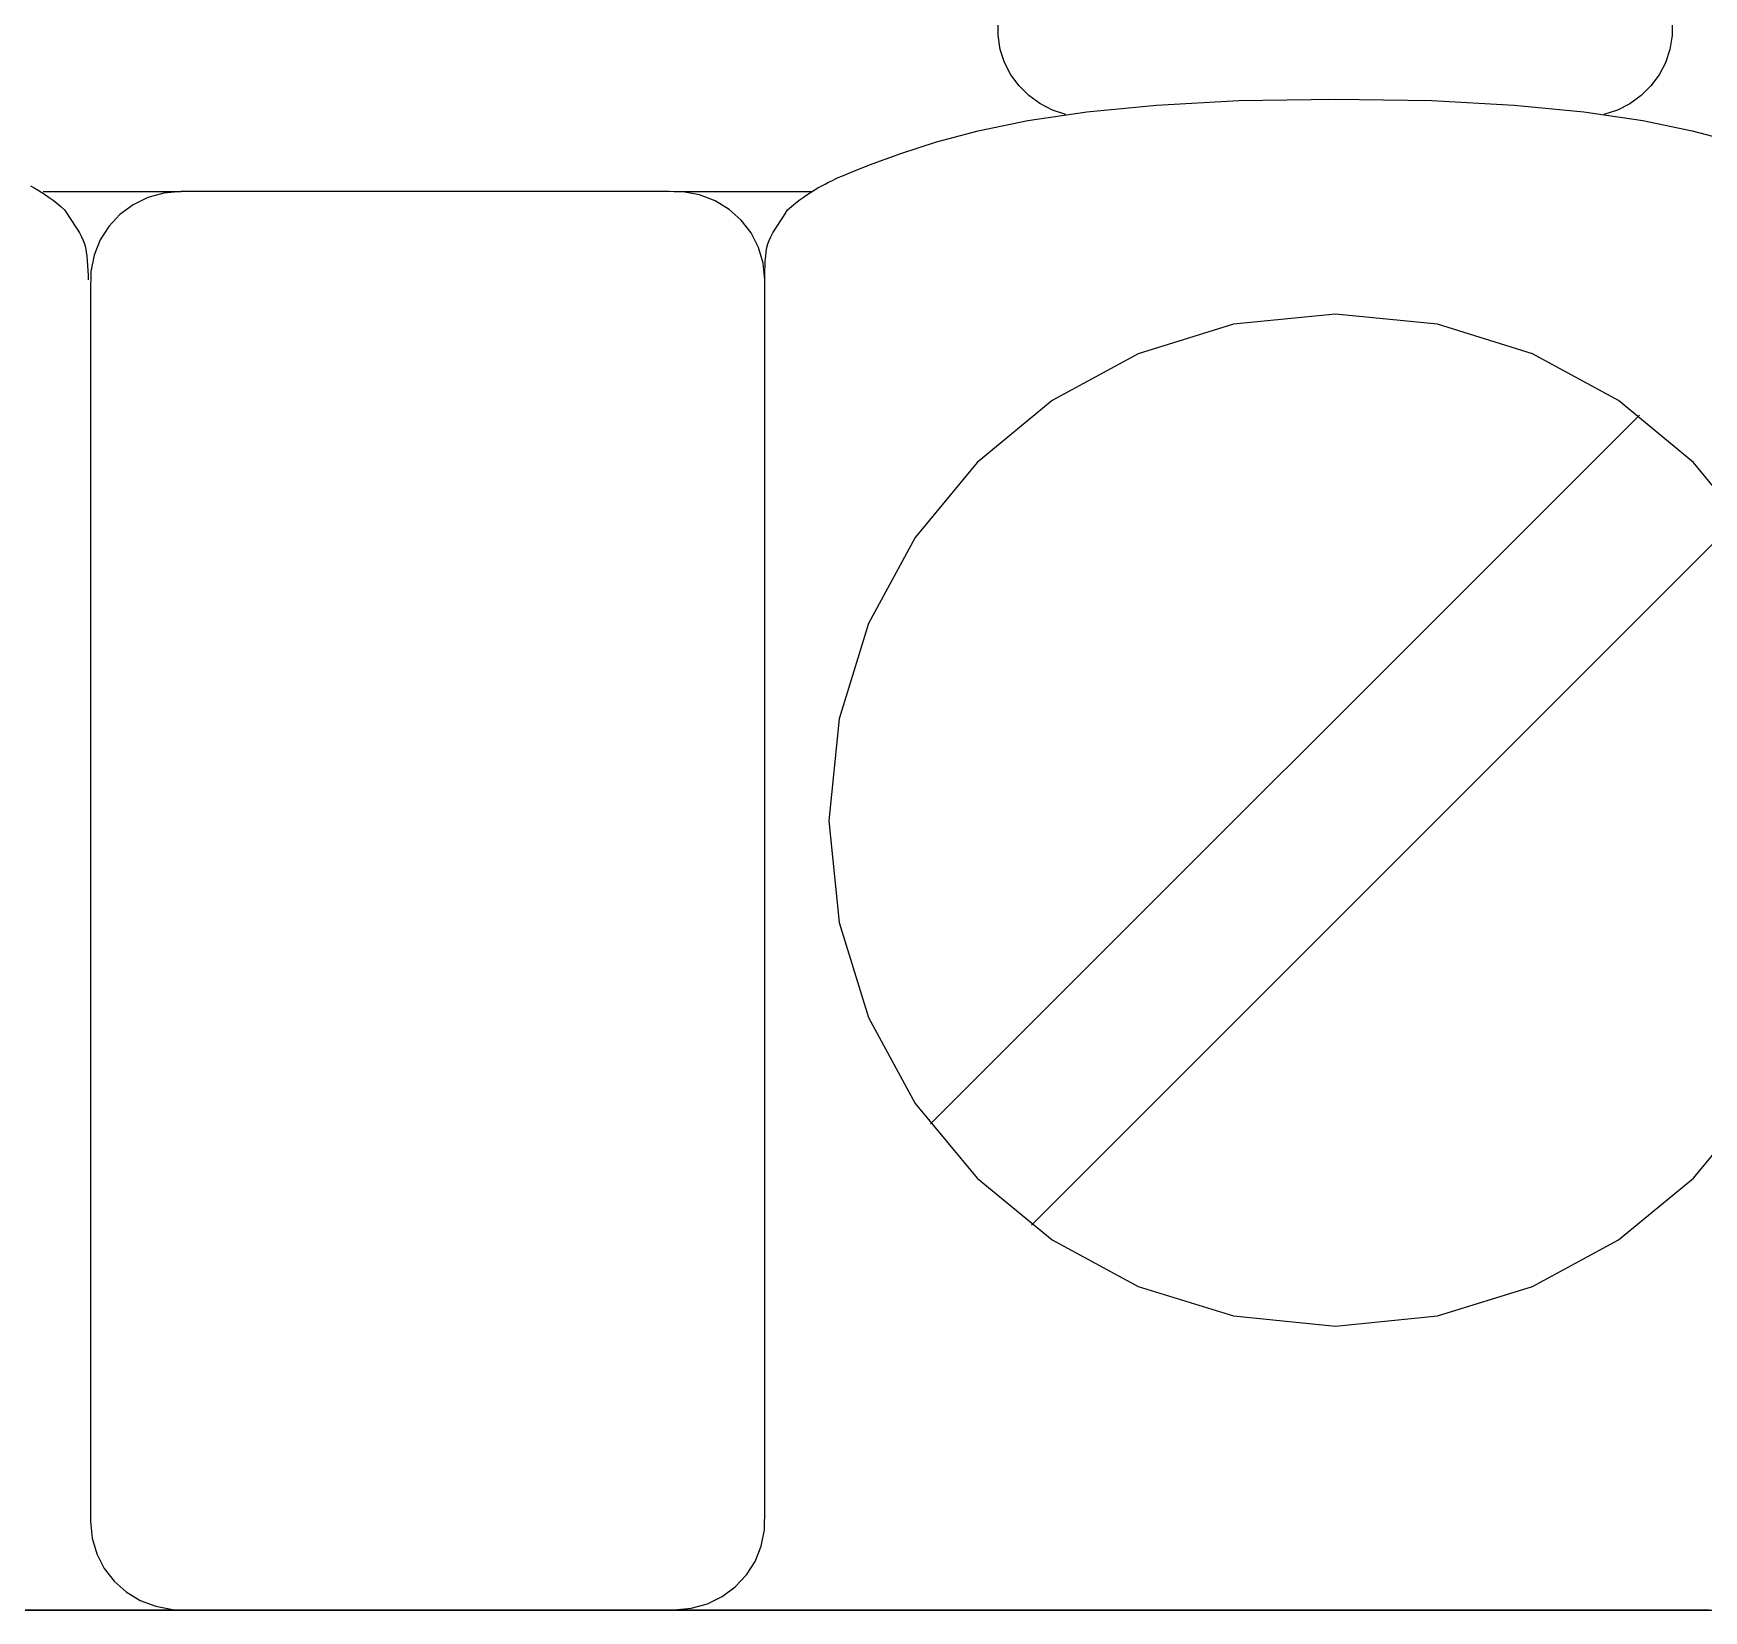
# Model space of a CAD drawing. Extents: x 1 to 47.7, y 0.2 to 35.
# Drawn here: x 32.841 to 33.393, y 10.971 to 11.492 of the extents above; entities that cross this region are included whole.
import ezdxf

# ---------------------------------------------------------------- set-up
doc = ezdxf.new("R2010")
doc.units = 0
doc.header["$MEASUREMENT"] = 0
for name, color, linetype in [('5_1___24__TARGET_LEDS___12', 7, 'CONTINUOUS'), ('6_1__EMPTY_IO_BOARD_POSITI', 7, 'CONTINUOUS'), ('6_2___8__INDEPENDENT_INPUT', 7, 'CONTINUOUS'), ('6_3___8__OPTOISO_INDEPENDE', 7, 'CONTINUOUS'), ('6_4___24__OPTOISO_INDEPEND', 7, 'CONTINUOUS'), ('6_5___8__INDEPENDENT_INPUT', 7, 'CONTINUOUS'), ('6_6___8__INDEPENDENT_INPUT', 7, 'CONTINUOUS'), ('6_7___8__OPTOISO_INDEPENDE', 7, 'CONTINUOUS'), ('6_8___8__OPTOISO_INDEPENDE', 7, 'CONTINUOUS')]:
    doc.layers.add(name, color=color, linetype=linetype)

msp = doc.modelspace()

# ---------------------------------------------------------------- linework, layer by layer
at = {"layer": '5_1___24__TARGET_LEDS___12'}
for points in [[(33.18192, 11.46528), (33.17749, 11.46677), (33.1734, 11.46889), (33.16971, 11.47158), (33.1665, 11.47477), (33.16382, 11.47841), (33.16173, 11.48245), (33.16029, 11.48681), (33.15958, 11.49145), (33.1595, 11.49894)], [(33.38235, 11.49894), (33.38228, 11.49144), (33.38155, 11.48678), (33.3801, 11.48239), (33.37799, 11.47835), (33.37528, 11.47471), (33.37203, 11.47152), (33.36831, 11.46885), (33.36418, 11.46675), (33.3597, 11.46528)], [(33.08251, 11.41061), (33.08251, 11.41211), (33.08253, 11.41368), (33.08258, 11.41528), (33.08266, 11.41688), (33.08278, 11.41844), (33.08295, 11.41992), (33.08318, 11.4213), (33.08348, 11.42252), (33.08389, 11.42366), (33.08449, 11.42491), (33.08518, 11.42616), (33.08594, 11.42743), (33.08674, 11.4287), (33.08758, 11.42997), (33.08842, 11.43124), (33.08925, 11.4325), (33.09004, 11.43374), (33.09127, 11.4349), (33.09258, 11.43596), (33.09386, 11.43696), (33.09512, 11.43789), (33.09636, 11.43875), (33.0976, 11.43956), (33.09882, 11.44032), (33.10006, 11.44103), (33.10129, 11.44169), (33.10246, 11.44231), (33.10355, 11.44287), (33.10461, 11.4434), (33.10567, 11.4439), (33.10678, 11.44441), (33.10798, 11.44494), (33.10931, 11.44551), (33.11081, 11.44612), (33.11713, 11.44861), (33.12741, 11.45242), (33.13919, 11.45623), (33.15301, 11.4599), (33.16939, 11.46325), (33.18885, 11.46614), (33.21192, 11.4684), (33.23912, 11.46987), (33.27098, 11.4704), (33.30284, 11.46987), (33.33004, 11.4684), (33.35311, 11.46614), (33.37257, 11.46325), (33.38894, 11.4599), (33.40276, 11.45623)], [(32.83989, 11.44169), (32.84113, 11.44103), (32.84236, 11.44032), (32.84359, 11.43956), (32.84483, 11.43875), (32.84607, 11.43789), (32.84733, 11.43696), (32.84861, 11.43596), (32.84992, 11.4349), (32.85115, 11.43374), (32.85194, 11.4325), (32.85277, 11.43124), (32.85361, 11.42997), (32.85444, 11.4287), (32.85525, 11.42743), (32.85601, 11.42616), (32.8567, 11.42491), (32.85729, 11.42366), (32.85772, 11.42252), (32.85803, 11.4213), (32.85828, 11.41992), (32.85849, 11.41844), (32.85865, 11.41688), (32.85876, 11.41528), (32.85884, 11.41368), (32.85889, 11.41211), (32.8589, 11.41061)], [(32.84411, 11.43985), (32.88966, 11.43985)], [(33.05252, 11.43985), (33.09806, 11.43985)], [(33.40974, 11.32546), (33.38931, 11.35025), (33.36455, 11.37072), (33.33614, 11.38617), (33.30475, 11.39594), (33.27105, 11.39935), (33.2373, 11.39594), (33.20587, 11.38617), (33.17743, 11.37072), (33.15265, 11.35025), (33.13221, 11.32546), (33.11678, 11.29702), (33.10702, 11.26561), (33.10362, 11.2319), (33.10702, 11.19822), (33.11678, 11.16685), (33.13221, 11.13847), (33.15265, 11.11375), (33.17743, 11.09335), (33.20587, 11.07795), (33.2373, 11.06822), (33.27105, 11.06483), (33.30475, 11.06822), (33.33614, 11.07795), (33.36455, 11.09335), (33.38931, 11.11375), (33.40974, 11.13847)], [(33.13721, 11.13167), (33.37147, 11.36593)], [(33.17063, 11.09825), (33.40489, 11.33251)], [(32.74865, 10.9711), (32.84107, 10.9711), (32.94018, 10.9711), (33.04553, 10.9711), (33.15666, 10.9711), (33.27314, 10.9711), (33.39452, 10.9711)]]:
    msp.add_lwpolyline(points, dxfattribs=at)
msp.add_lwpolyline([(33.08251, 11.41061), (33.08196, 11.41617), (33.08041, 11.42138), (33.07794, 11.42613), (33.07466, 11.43034), (33.07066, 11.4339), (33.06605, 11.43671), (33.06093, 11.43869), (33.0554, 11.43972), (33.05089, 11.43985), (33.03909, 11.43985), (33.01854, 11.43985), (32.99242, 11.43985), (32.96391, 11.43985), (32.9362, 11.43985), (32.91247, 11.43985), (32.89589, 11.43985), (32.88966, 11.43985), (32.88396, 11.43933), (32.87862, 11.43781), (32.87375, 11.43541), (32.86943, 11.43221), (32.86577, 11.42831), (32.86288, 11.42382), (32.86086, 11.41883), (32.8598, 11.41343), (32.85966, 11.40652), (32.85966, 11.37679), (32.85966, 11.32502), (32.85966, 11.25921), (32.85966, 11.1874), (32.85966, 11.11759), (32.85966, 11.0578), (32.85966, 11.01604), (32.85966, 11.00034), (32.8602, 10.99478), (32.86176, 10.98958), (32.86423, 10.98482), (32.86751, 10.98062), (32.87151, 10.97706), (32.87612, 10.97424), (32.88124, 10.97227), (32.88677, 10.97124), (32.89129, 10.9711), (32.90309, 10.9711), (32.92364, 10.9711), (32.94976, 10.9711), (32.97827, 10.9711), (33.00598, 10.9711), (33.02971, 10.9711), (33.04628, 10.9711), (33.05252, 10.9711), (33.05821, 10.97163), (33.06355, 10.97314), (33.06843, 10.97555), (33.07274, 10.97875), (33.07639, 10.98264), (33.07928, 10.98714), (33.08131, 10.99213), (33.08237, 10.99753), (33.08251, 11.00444), (33.08251, 11.03416), (33.08251, 11.08594), (33.08251, 11.15174), (33.08251, 11.22356), (33.08251, 11.29337), (33.08251, 11.35316), (33.08251, 11.39491)], close=True, dxfattribs=at)
at = {"layer": '6_1__EMPTY_IO_BOARD_POSITI'}
msp.add_lwpolyline([(33.45082, 10.97086), (33.36364, 10.97086), (33.2787, 10.97086), (33.19613, 10.97086), (33.1161, 10.97086), (33.03876, 10.97086), (32.96426, 10.97086), (32.89276, 10.97086), (32.8244, 10.97086)], dxfattribs=at)
at = {"layer": '6_2___8__INDEPENDENT_INPUT'}
for points in [[(33.18192, 11.46528), (33.17749, 11.46677), (33.1734, 11.46889), (33.16971, 11.47158), (33.1665, 11.47477), (33.16382, 11.47841), (33.16173, 11.48245), (33.16029, 11.48681), (33.15958, 11.49145), (33.1595, 11.49894)], [(33.38235, 11.49894), (33.38228, 11.49144), (33.38155, 11.48678), (33.3801, 11.48239), (33.37799, 11.47835), (33.37528, 11.47471), (33.37203, 11.47152), (33.36831, 11.46885), (33.36418, 11.46675), (33.3597, 11.46528)], [(33.08251, 11.41061), (33.08251, 11.41211), (33.08253, 11.41368), (33.08258, 11.41528), (33.08266, 11.41688), (33.08278, 11.41844), (33.08295, 11.41992), (33.08318, 11.4213), (33.08348, 11.42252), (33.08389, 11.42366), (33.08449, 11.42491), (33.08518, 11.42616), (33.08594, 11.42743), (33.08674, 11.4287), (33.08758, 11.42997), (33.08842, 11.43124), (33.08925, 11.4325), (33.09004, 11.43374), (33.09127, 11.4349), (33.09258, 11.43596), (33.09386, 11.43696), (33.09512, 11.43789), (33.09636, 11.43875), (33.0976, 11.43956), (33.09882, 11.44032), (33.10006, 11.44103), (33.10129, 11.44169), (33.10246, 11.44231), (33.10355, 11.44287), (33.10461, 11.4434), (33.10567, 11.4439), (33.10678, 11.44441), (33.10798, 11.44494), (33.10931, 11.44551), (33.11081, 11.44612), (33.11713, 11.44861), (33.12741, 11.45242), (33.13919, 11.45623), (33.15301, 11.4599), (33.16939, 11.46325), (33.18885, 11.46614), (33.21192, 11.4684), (33.23912, 11.46987), (33.27098, 11.4704), (33.30284, 11.46987), (33.33004, 11.4684), (33.35311, 11.46614), (33.37257, 11.46325), (33.38894, 11.4599), (33.40276, 11.45623)], [(32.83989, 11.44169), (32.84113, 11.44103), (32.84236, 11.44032), (32.84359, 11.43956), (32.84483, 11.43875), (32.84607, 11.43789), (32.84733, 11.43696), (32.84861, 11.43596), (32.84992, 11.4349), (32.85115, 11.43374), (32.85194, 11.4325), (32.85277, 11.43124), (32.85361, 11.42997), (32.85444, 11.4287), (32.85525, 11.42743), (32.85601, 11.42616), (32.8567, 11.42491), (32.85729, 11.42366), (32.85772, 11.42252), (32.85803, 11.4213), (32.85828, 11.41992), (32.85849, 11.41844), (32.85865, 11.41688), (32.85876, 11.41528), (32.85884, 11.41368), (32.85889, 11.41211), (32.8589, 11.41061)], [(32.84411, 11.43985), (32.88966, 11.43985)], [(33.05252, 11.43985), (33.09806, 11.43985)], [(33.40974, 11.32546), (33.38931, 11.35025), (33.36455, 11.37072), (33.33614, 11.38617), (33.30475, 11.39594), (33.27105, 11.39935), (33.2373, 11.39594), (33.20587, 11.38617), (33.17743, 11.37072), (33.15265, 11.35025), (33.13221, 11.32546), (33.11678, 11.29702), (33.10702, 11.26561), (33.10362, 11.2319), (33.10702, 11.19822), (33.11678, 11.16685), (33.13221, 11.13847), (33.15265, 11.11375), (33.17743, 11.09335), (33.20587, 11.07795), (33.2373, 11.06822), (33.27105, 11.06483), (33.30475, 11.06822), (33.33614, 11.07795), (33.36455, 11.09335), (33.38931, 11.11375), (33.40974, 11.13847)], [(33.13721, 11.13167), (33.37147, 11.36593)], [(33.17063, 11.09825), (33.40489, 11.33251)], [(32.74865, 10.9711), (32.84107, 10.9711), (32.94018, 10.9711), (33.04553, 10.9711), (33.15666, 10.9711), (33.27314, 10.9711), (33.39452, 10.9711)]]:
    msp.add_lwpolyline(points, dxfattribs=at)
msp.add_lwpolyline([(33.08251, 11.41061), (33.08196, 11.41617), (33.08041, 11.42138), (33.07794, 11.42613), (33.07466, 11.43034), (33.07066, 11.4339), (33.06605, 11.43671), (33.06093, 11.43869), (33.0554, 11.43972), (33.05089, 11.43985), (33.03909, 11.43985), (33.01854, 11.43985), (32.99242, 11.43985), (32.96391, 11.43985), (32.9362, 11.43985), (32.91247, 11.43985), (32.89589, 11.43985), (32.88966, 11.43985), (32.88396, 11.43933), (32.87862, 11.43781), (32.87375, 11.43541), (32.86943, 11.43221), (32.86577, 11.42831), (32.86288, 11.42382), (32.86086, 11.41883), (32.8598, 11.41343), (32.85966, 11.40652), (32.85966, 11.37679), (32.85966, 11.32502), (32.85966, 11.25921), (32.85966, 11.1874), (32.85966, 11.11759), (32.85966, 11.0578), (32.85966, 11.01604), (32.85966, 11.00034), (32.8602, 10.99478), (32.86176, 10.98958), (32.86423, 10.98482), (32.86751, 10.98062), (32.87151, 10.97706), (32.87612, 10.97424), (32.88124, 10.97227), (32.88677, 10.97124), (32.89129, 10.9711), (32.90309, 10.9711), (32.92364, 10.9711), (32.94976, 10.9711), (32.97827, 10.9711), (33.00598, 10.9711), (33.02971, 10.9711), (33.04628, 10.9711), (33.05252, 10.9711), (33.05821, 10.97163), (33.06355, 10.97314), (33.06843, 10.97555), (33.07274, 10.97875), (33.07639, 10.98264), (33.07928, 10.98714), (33.08131, 10.99213), (33.08237, 10.99753), (33.08251, 11.00444), (33.08251, 11.03416), (33.08251, 11.08594), (33.08251, 11.15174), (33.08251, 11.22356), (33.08251, 11.29337), (33.08251, 11.35316), (33.08251, 11.39491)], close=True, dxfattribs=at)
at = {"layer": '6_3___8__OPTOISO_INDEPENDE'}
for points in [[(33.18192, 11.46528), (33.17749, 11.46677), (33.1734, 11.46889), (33.16971, 11.47158), (33.1665, 11.47477), (33.16382, 11.47841), (33.16173, 11.48245), (33.16029, 11.48681), (33.15958, 11.49145), (33.1595, 11.49894)], [(33.38235, 11.49894), (33.38228, 11.49144), (33.38155, 11.48678), (33.3801, 11.48239), (33.37799, 11.47835), (33.37528, 11.47471), (33.37203, 11.47152), (33.36831, 11.46885), (33.36418, 11.46675), (33.3597, 11.46528)], [(33.08251, 11.41061), (33.08251, 11.41211), (33.08253, 11.41368), (33.08258, 11.41528), (33.08266, 11.41688), (33.08278, 11.41844), (33.08295, 11.41992), (33.08318, 11.4213), (33.08348, 11.42252), (33.08389, 11.42366), (33.08449, 11.42491), (33.08518, 11.42616), (33.08594, 11.42743), (33.08674, 11.4287), (33.08758, 11.42997), (33.08842, 11.43124), (33.08925, 11.4325), (33.09004, 11.43374), (33.09127, 11.4349), (33.09258, 11.43596), (33.09386, 11.43696), (33.09512, 11.43789), (33.09636, 11.43875), (33.0976, 11.43956), (33.09882, 11.44032), (33.10006, 11.44103), (33.10129, 11.44169), (33.10246, 11.44231), (33.10355, 11.44287), (33.10461, 11.4434), (33.10567, 11.4439), (33.10678, 11.44441), (33.10798, 11.44494), (33.10931, 11.44551), (33.11081, 11.44612), (33.11713, 11.44861), (33.12741, 11.45242), (33.13919, 11.45623), (33.15301, 11.4599), (33.16939, 11.46325), (33.18885, 11.46614), (33.21192, 11.4684), (33.23912, 11.46987), (33.27098, 11.4704), (33.30284, 11.46987), (33.33004, 11.4684), (33.35311, 11.46614), (33.37257, 11.46325), (33.38894, 11.4599), (33.40276, 11.45623)], [(32.83989, 11.44169), (32.84113, 11.44103), (32.84236, 11.44032), (32.84359, 11.43956), (32.84483, 11.43875), (32.84607, 11.43789), (32.84733, 11.43696), (32.84861, 11.43596), (32.84992, 11.4349), (32.85115, 11.43374), (32.85194, 11.4325), (32.85277, 11.43124), (32.85361, 11.42997), (32.85444, 11.4287), (32.85525, 11.42743), (32.85601, 11.42616), (32.8567, 11.42491), (32.85729, 11.42366), (32.85772, 11.42252), (32.85803, 11.4213), (32.85828, 11.41992), (32.85849, 11.41844), (32.85865, 11.41688), (32.85876, 11.41528), (32.85884, 11.41368), (32.85889, 11.41211), (32.8589, 11.41061)], [(32.84411, 11.43985), (32.88966, 11.43985)], [(33.05252, 11.43985), (33.09806, 11.43985)], [(33.40974, 11.32546), (33.38931, 11.35025), (33.36455, 11.37072), (33.33614, 11.38617), (33.30475, 11.39594), (33.27105, 11.39935), (33.2373, 11.39594), (33.20587, 11.38617), (33.17743, 11.37072), (33.15265, 11.35025), (33.13221, 11.32546), (33.11678, 11.29702), (33.10702, 11.26561), (33.10362, 11.2319), (33.10702, 11.19822), (33.11678, 11.16685), (33.13221, 11.13847), (33.15265, 11.11375), (33.17743, 11.09335), (33.20587, 11.07795), (33.2373, 11.06822), (33.27105, 11.06483), (33.30475, 11.06822), (33.33614, 11.07795), (33.36455, 11.09335), (33.38931, 11.11375), (33.40974, 11.13847)], [(33.13721, 11.13167), (33.37147, 11.36593)], [(33.17063, 11.09825), (33.40489, 11.33251)], [(32.74865, 10.9711), (32.84107, 10.9711), (32.94018, 10.9711), (33.04553, 10.9711), (33.15666, 10.9711), (33.27314, 10.9711), (33.39452, 10.9711)]]:
    msp.add_lwpolyline(points, dxfattribs=at)
msp.add_lwpolyline([(33.08251, 11.41061), (33.08196, 11.41617), (33.08041, 11.42138), (33.07794, 11.42613), (33.07466, 11.43034), (33.07066, 11.4339), (33.06605, 11.43671), (33.06093, 11.43869), (33.0554, 11.43972), (33.05089, 11.43985), (33.03909, 11.43985), (33.01854, 11.43985), (32.99242, 11.43985), (32.96391, 11.43985), (32.9362, 11.43985), (32.91247, 11.43985), (32.89589, 11.43985), (32.88966, 11.43985), (32.88396, 11.43933), (32.87862, 11.43781), (32.87375, 11.43541), (32.86943, 11.43221), (32.86577, 11.42831), (32.86288, 11.42382), (32.86086, 11.41883), (32.8598, 11.41343), (32.85966, 11.40652), (32.85966, 11.37679), (32.85966, 11.32502), (32.85966, 11.25921), (32.85966, 11.1874), (32.85966, 11.11759), (32.85966, 11.0578), (32.85966, 11.01604), (32.85966, 11.00034), (32.8602, 10.99478), (32.86176, 10.98958), (32.86423, 10.98482), (32.86751, 10.98062), (32.87151, 10.97706), (32.87612, 10.97424), (32.88124, 10.97227), (32.88677, 10.97124), (32.89129, 10.9711), (32.90309, 10.9711), (32.92364, 10.9711), (32.94976, 10.9711), (32.97827, 10.9711), (33.00598, 10.9711), (33.02971, 10.9711), (33.04628, 10.9711), (33.05252, 10.9711), (33.05821, 10.97163), (33.06355, 10.97314), (33.06843, 10.97555), (33.07274, 10.97875), (33.07639, 10.98264), (33.07928, 10.98714), (33.08131, 10.99213), (33.08237, 10.99753), (33.08251, 11.00444), (33.08251, 11.03416), (33.08251, 11.08594), (33.08251, 11.15174), (33.08251, 11.22356), (33.08251, 11.29337), (33.08251, 11.35316), (33.08251, 11.39491)], close=True, dxfattribs=at)
at = {"layer": '6_4___24__OPTOISO_INDEPEND'}
for points in [[(33.18192, 11.46528), (33.17749, 11.46677), (33.1734, 11.46889), (33.16971, 11.47158), (33.1665, 11.47477), (33.16382, 11.47841), (33.16173, 11.48245), (33.16029, 11.48681), (33.15958, 11.49145), (33.1595, 11.49894)], [(33.38235, 11.49894), (33.38228, 11.49144), (33.38155, 11.48678), (33.3801, 11.48239), (33.37799, 11.47835), (33.37528, 11.47471), (33.37203, 11.47152), (33.36831, 11.46885), (33.36418, 11.46675), (33.3597, 11.46528)], [(33.08251, 11.41061), (33.08251, 11.41211), (33.08253, 11.41368), (33.08258, 11.41528), (33.08266, 11.41688), (33.08278, 11.41844), (33.08295, 11.41992), (33.08318, 11.4213), (33.08348, 11.42252), (33.08389, 11.42366), (33.08449, 11.42491), (33.08518, 11.42616), (33.08594, 11.42743), (33.08674, 11.4287), (33.08758, 11.42997), (33.08842, 11.43124), (33.08925, 11.4325), (33.09004, 11.43374), (33.09127, 11.4349), (33.09258, 11.43596), (33.09386, 11.43696), (33.09512, 11.43789), (33.09636, 11.43875), (33.0976, 11.43956), (33.09882, 11.44032), (33.10006, 11.44103), (33.10129, 11.44169), (33.10246, 11.44231), (33.10355, 11.44287), (33.10461, 11.4434), (33.10567, 11.4439), (33.10678, 11.44441), (33.10798, 11.44494), (33.10931, 11.44551), (33.11081, 11.44612), (33.11713, 11.44861), (33.12741, 11.45242), (33.13919, 11.45623), (33.15301, 11.4599), (33.16939, 11.46325), (33.18885, 11.46614), (33.21192, 11.4684), (33.23912, 11.46987), (33.27098, 11.4704), (33.30284, 11.46987), (33.33004, 11.4684), (33.35311, 11.46614), (33.37257, 11.46325), (33.38894, 11.4599), (33.40276, 11.45623)], [(32.83989, 11.44169), (32.84113, 11.44103), (32.84236, 11.44032), (32.84359, 11.43956), (32.84483, 11.43875), (32.84607, 11.43789), (32.84733, 11.43696), (32.84861, 11.43596), (32.84992, 11.4349), (32.85115, 11.43374), (32.85194, 11.4325), (32.85277, 11.43124), (32.85361, 11.42997), (32.85444, 11.4287), (32.85525, 11.42743), (32.85601, 11.42616), (32.8567, 11.42491), (32.85729, 11.42366), (32.85772, 11.42252), (32.85803, 11.4213), (32.85828, 11.41992), (32.85849, 11.41844), (32.85865, 11.41688), (32.85876, 11.41528), (32.85884, 11.41368), (32.85889, 11.41211), (32.8589, 11.41061)], [(32.84411, 11.43985), (32.88966, 11.43985)], [(33.05252, 11.43985), (33.09806, 11.43985)], [(33.40974, 11.32546), (33.38931, 11.35025), (33.36455, 11.37072), (33.33614, 11.38617), (33.30475, 11.39594), (33.27105, 11.39935), (33.2373, 11.39594), (33.20587, 11.38617), (33.17743, 11.37072), (33.15265, 11.35025), (33.13221, 11.32546), (33.11678, 11.29702), (33.10702, 11.26561), (33.10362, 11.2319), (33.10702, 11.19822), (33.11678, 11.16685), (33.13221, 11.13847), (33.15265, 11.11375), (33.17743, 11.09335), (33.20587, 11.07795), (33.2373, 11.06822), (33.27105, 11.06483), (33.30475, 11.06822), (33.33614, 11.07795), (33.36455, 11.09335), (33.38931, 11.11375), (33.40974, 11.13847)], [(33.13721, 11.13167), (33.37147, 11.36593)], [(33.17063, 11.09825), (33.40489, 11.33251)], [(32.74865, 10.9711), (32.84107, 10.9711), (32.94018, 10.9711), (33.04553, 10.9711), (33.15666, 10.9711), (33.27314, 10.9711), (33.39452, 10.9711)]]:
    msp.add_lwpolyline(points, dxfattribs=at)
msp.add_lwpolyline([(33.08251, 11.41061), (33.08196, 11.41617), (33.08041, 11.42138), (33.07794, 11.42613), (33.07466, 11.43034), (33.07066, 11.4339), (33.06605, 11.43671), (33.06093, 11.43869), (33.0554, 11.43972), (33.05089, 11.43985), (33.03909, 11.43985), (33.01854, 11.43985), (32.99242, 11.43985), (32.96391, 11.43985), (32.9362, 11.43985), (32.91247, 11.43985), (32.89589, 11.43985), (32.88966, 11.43985), (32.88396, 11.43933), (32.87862, 11.43781), (32.87375, 11.43541), (32.86943, 11.43221), (32.86577, 11.42831), (32.86288, 11.42382), (32.86086, 11.41883), (32.8598, 11.41343), (32.85966, 11.40652), (32.85966, 11.37679), (32.85966, 11.32502), (32.85966, 11.25921), (32.85966, 11.1874), (32.85966, 11.11759), (32.85966, 11.0578), (32.85966, 11.01604), (32.85966, 11.00034), (32.8602, 10.99478), (32.86176, 10.98958), (32.86423, 10.98482), (32.86751, 10.98062), (32.87151, 10.97706), (32.87612, 10.97424), (32.88124, 10.97227), (32.88677, 10.97124), (32.89129, 10.9711), (32.90309, 10.9711), (32.92364, 10.9711), (32.94976, 10.9711), (32.97827, 10.9711), (33.00598, 10.9711), (33.02971, 10.9711), (33.04628, 10.9711), (33.05252, 10.9711), (33.05821, 10.97163), (33.06355, 10.97314), (33.06843, 10.97555), (33.07274, 10.97875), (33.07639, 10.98264), (33.07928, 10.98714), (33.08131, 10.99213), (33.08237, 10.99753), (33.08251, 11.00444), (33.08251, 11.03416), (33.08251, 11.08594), (33.08251, 11.15174), (33.08251, 11.22356), (33.08251, 11.29337), (33.08251, 11.35316), (33.08251, 11.39491)], close=True, dxfattribs=at)
at = {"layer": '6_5___8__INDEPENDENT_INPUT'}
for points in [[(33.18192, 11.46528), (33.17749, 11.46677), (33.1734, 11.46889), (33.16971, 11.47158), (33.1665, 11.47477), (33.16382, 11.47841), (33.16173, 11.48245), (33.16029, 11.48681), (33.15958, 11.49145), (33.1595, 11.49894)], [(33.38235, 11.49894), (33.38228, 11.49144), (33.38155, 11.48678), (33.3801, 11.48239), (33.37799, 11.47835), (33.37528, 11.47471), (33.37203, 11.47152), (33.36831, 11.46885), (33.36418, 11.46675), (33.3597, 11.46528)], [(33.08251, 11.41061), (33.08251, 11.41211), (33.08253, 11.41368), (33.08258, 11.41528), (33.08266, 11.41688), (33.08278, 11.41844), (33.08295, 11.41992), (33.08318, 11.4213), (33.08348, 11.42252), (33.08389, 11.42366), (33.08449, 11.42491), (33.08518, 11.42616), (33.08594, 11.42743), (33.08674, 11.4287), (33.08758, 11.42997), (33.08842, 11.43124), (33.08925, 11.4325), (33.09004, 11.43374), (33.09127, 11.4349), (33.09258, 11.43596), (33.09386, 11.43696), (33.09512, 11.43789), (33.09636, 11.43875), (33.0976, 11.43956), (33.09882, 11.44032), (33.10006, 11.44103), (33.10129, 11.44169), (33.10246, 11.44231), (33.10355, 11.44287), (33.10461, 11.4434), (33.10567, 11.4439), (33.10678, 11.44441), (33.10798, 11.44494), (33.10931, 11.44551), (33.11081, 11.44612), (33.11713, 11.44861), (33.12741, 11.45242), (33.13919, 11.45623), (33.15301, 11.4599), (33.16939, 11.46325), (33.18885, 11.46614), (33.21192, 11.4684), (33.23912, 11.46987), (33.27098, 11.4704), (33.30284, 11.46987), (33.33004, 11.4684), (33.35311, 11.46614), (33.37257, 11.46325), (33.38894, 11.4599), (33.40276, 11.45623)], [(32.83989, 11.44169), (32.84113, 11.44103), (32.84236, 11.44032), (32.84359, 11.43956), (32.84483, 11.43875), (32.84607, 11.43789), (32.84733, 11.43696), (32.84861, 11.43596), (32.84992, 11.4349), (32.85115, 11.43374), (32.85194, 11.4325), (32.85277, 11.43124), (32.85361, 11.42997), (32.85444, 11.4287), (32.85525, 11.42743), (32.85601, 11.42616), (32.8567, 11.42491), (32.85729, 11.42366), (32.85772, 11.42252), (32.85803, 11.4213), (32.85828, 11.41992), (32.85849, 11.41844), (32.85865, 11.41688), (32.85876, 11.41528), (32.85884, 11.41368), (32.85889, 11.41211), (32.8589, 11.41061)], [(32.84411, 11.43985), (32.88966, 11.43985)], [(33.05252, 11.43985), (33.09806, 11.43985)], [(33.40974, 11.32546), (33.38931, 11.35025), (33.36455, 11.37072), (33.33614, 11.38617), (33.30475, 11.39594), (33.27105, 11.39935), (33.2373, 11.39594), (33.20587, 11.38617), (33.17743, 11.37072), (33.15265, 11.35025), (33.13221, 11.32546), (33.11678, 11.29702), (33.10702, 11.26561), (33.10362, 11.2319), (33.10702, 11.19822), (33.11678, 11.16685), (33.13221, 11.13847), (33.15265, 11.11375), (33.17743, 11.09335), (33.20587, 11.07795), (33.2373, 11.06822), (33.27105, 11.06483), (33.30475, 11.06822), (33.33614, 11.07795), (33.36455, 11.09335), (33.38931, 11.11375), (33.40974, 11.13847)], [(33.13721, 11.13167), (33.37147, 11.36593)], [(33.17063, 11.09825), (33.40489, 11.33251)], [(32.74865, 10.9711), (32.84107, 10.9711), (32.94018, 10.9711), (33.04553, 10.9711), (33.15666, 10.9711), (33.27314, 10.9711), (33.39452, 10.9711)]]:
    msp.add_lwpolyline(points, dxfattribs=at)
msp.add_lwpolyline([(33.08251, 11.41061), (33.08196, 11.41617), (33.08041, 11.42138), (33.07794, 11.42613), (33.07466, 11.43034), (33.07066, 11.4339), (33.06605, 11.43671), (33.06093, 11.43869), (33.0554, 11.43972), (33.05089, 11.43985), (33.03909, 11.43985), (33.01854, 11.43985), (32.99242, 11.43985), (32.96391, 11.43985), (32.9362, 11.43985), (32.91247, 11.43985), (32.89589, 11.43985), (32.88966, 11.43985), (32.88396, 11.43933), (32.87862, 11.43781), (32.87375, 11.43541), (32.86943, 11.43221), (32.86577, 11.42831), (32.86288, 11.42382), (32.86086, 11.41883), (32.8598, 11.41343), (32.85966, 11.40652), (32.85966, 11.37679), (32.85966, 11.32502), (32.85966, 11.25921), (32.85966, 11.1874), (32.85966, 11.11759), (32.85966, 11.0578), (32.85966, 11.01604), (32.85966, 11.00034), (32.8602, 10.99478), (32.86176, 10.98958), (32.86423, 10.98482), (32.86751, 10.98062), (32.87151, 10.97706), (32.87612, 10.97424), (32.88124, 10.97227), (32.88677, 10.97124), (32.89129, 10.9711), (32.90309, 10.9711), (32.92364, 10.9711), (32.94976, 10.9711), (32.97827, 10.9711), (33.00598, 10.9711), (33.02971, 10.9711), (33.04628, 10.9711), (33.05252, 10.9711), (33.05821, 10.97163), (33.06355, 10.97314), (33.06843, 10.97555), (33.07274, 10.97875), (33.07639, 10.98264), (33.07928, 10.98714), (33.08131, 10.99213), (33.08237, 10.99753), (33.08251, 11.00444), (33.08251, 11.03416), (33.08251, 11.08594), (33.08251, 11.15174), (33.08251, 11.22356), (33.08251, 11.29337), (33.08251, 11.35316), (33.08251, 11.39491)], close=True, dxfattribs=at)
at = {"layer": '6_6___8__INDEPENDENT_INPUT'}
for points in [[(33.18192, 11.46528), (33.17749, 11.46677), (33.1734, 11.46889), (33.16971, 11.47158), (33.1665, 11.47477), (33.16382, 11.47841), (33.16173, 11.48245), (33.16029, 11.48681), (33.15958, 11.49145), (33.1595, 11.49894)], [(33.38235, 11.49894), (33.38228, 11.49144), (33.38155, 11.48678), (33.3801, 11.48239), (33.37799, 11.47835), (33.37528, 11.47471), (33.37203, 11.47152), (33.36831, 11.46885), (33.36418, 11.46675), (33.3597, 11.46528)], [(33.08251, 11.41061), (33.08251, 11.41211), (33.08253, 11.41368), (33.08258, 11.41528), (33.08266, 11.41688), (33.08278, 11.41844), (33.08295, 11.41992), (33.08318, 11.4213), (33.08348, 11.42252), (33.08389, 11.42366), (33.08449, 11.42491), (33.08518, 11.42616), (33.08594, 11.42743), (33.08674, 11.4287), (33.08758, 11.42997), (33.08842, 11.43124), (33.08925, 11.4325), (33.09004, 11.43374), (33.09127, 11.4349), (33.09258, 11.43596), (33.09386, 11.43696), (33.09512, 11.43789), (33.09636, 11.43875), (33.0976, 11.43956), (33.09882, 11.44032), (33.10006, 11.44103), (33.10129, 11.44169), (33.10246, 11.44231), (33.10355, 11.44287), (33.10461, 11.4434), (33.10567, 11.4439), (33.10678, 11.44441), (33.10798, 11.44494), (33.10931, 11.44551), (33.11081, 11.44612), (33.11713, 11.44861), (33.12741, 11.45242), (33.13919, 11.45623), (33.15301, 11.4599), (33.16939, 11.46325), (33.18885, 11.46614), (33.21192, 11.4684), (33.23912, 11.46987), (33.27098, 11.4704), (33.30284, 11.46987), (33.33004, 11.4684), (33.35311, 11.46614), (33.37257, 11.46325), (33.38894, 11.4599), (33.40276, 11.45623)], [(32.83989, 11.44169), (32.84113, 11.44103), (32.84236, 11.44032), (32.84359, 11.43956), (32.84483, 11.43875), (32.84607, 11.43789), (32.84733, 11.43696), (32.84861, 11.43596), (32.84992, 11.4349), (32.85115, 11.43374), (32.85194, 11.4325), (32.85277, 11.43124), (32.85361, 11.42997), (32.85444, 11.4287), (32.85525, 11.42743), (32.85601, 11.42616), (32.8567, 11.42491), (32.85729, 11.42366), (32.85772, 11.42252), (32.85803, 11.4213), (32.85828, 11.41992), (32.85849, 11.41844), (32.85865, 11.41688), (32.85876, 11.41528), (32.85884, 11.41368), (32.85889, 11.41211), (32.8589, 11.41061)], [(32.84411, 11.43985), (32.88966, 11.43985)], [(33.05252, 11.43985), (33.09806, 11.43985)], [(33.40974, 11.32546), (33.38931, 11.35025), (33.36455, 11.37072), (33.33614, 11.38617), (33.30475, 11.39594), (33.27105, 11.39935), (33.2373, 11.39594), (33.20587, 11.38617), (33.17743, 11.37072), (33.15265, 11.35025), (33.13221, 11.32546), (33.11678, 11.29702), (33.10702, 11.26561), (33.10362, 11.2319), (33.10702, 11.19822), (33.11678, 11.16685), (33.13221, 11.13847), (33.15265, 11.11375), (33.17743, 11.09335), (33.20587, 11.07795), (33.2373, 11.06822), (33.27105, 11.06483), (33.30475, 11.06822), (33.33614, 11.07795), (33.36455, 11.09335), (33.38931, 11.11375), (33.40974, 11.13847)], [(33.13721, 11.13167), (33.37147, 11.36593)], [(33.17063, 11.09825), (33.40489, 11.33251)], [(32.74865, 10.9711), (32.84107, 10.9711), (32.94018, 10.9711), (33.04553, 10.9711), (33.15666, 10.9711), (33.27314, 10.9711), (33.39452, 10.9711)]]:
    msp.add_lwpolyline(points, dxfattribs=at)
msp.add_lwpolyline([(33.08251, 11.41061), (33.08196, 11.41617), (33.08041, 11.42138), (33.07794, 11.42613), (33.07466, 11.43034), (33.07066, 11.4339), (33.06605, 11.43671), (33.06093, 11.43869), (33.0554, 11.43972), (33.05089, 11.43985), (33.03909, 11.43985), (33.01854, 11.43985), (32.99242, 11.43985), (32.96391, 11.43985), (32.9362, 11.43985), (32.91247, 11.43985), (32.89589, 11.43985), (32.88966, 11.43985), (32.88396, 11.43933), (32.87862, 11.43781), (32.87375, 11.43541), (32.86943, 11.43221), (32.86577, 11.42831), (32.86288, 11.42382), (32.86086, 11.41883), (32.8598, 11.41343), (32.85966, 11.40652), (32.85966, 11.37679), (32.85966, 11.32502), (32.85966, 11.25921), (32.85966, 11.1874), (32.85966, 11.11759), (32.85966, 11.0578), (32.85966, 11.01604), (32.85966, 11.00034), (32.8602, 10.99478), (32.86176, 10.98958), (32.86423, 10.98482), (32.86751, 10.98062), (32.87151, 10.97706), (32.87612, 10.97424), (32.88124, 10.97227), (32.88677, 10.97124), (32.89129, 10.9711), (32.90309, 10.9711), (32.92364, 10.9711), (32.94976, 10.9711), (32.97827, 10.9711), (33.00598, 10.9711), (33.02971, 10.9711), (33.04628, 10.9711), (33.05252, 10.9711), (33.05821, 10.97163), (33.06355, 10.97314), (33.06843, 10.97555), (33.07274, 10.97875), (33.07639, 10.98264), (33.07928, 10.98714), (33.08131, 10.99213), (33.08237, 10.99753), (33.08251, 11.00444), (33.08251, 11.03416), (33.08251, 11.08594), (33.08251, 11.15174), (33.08251, 11.22356), (33.08251, 11.29337), (33.08251, 11.35316), (33.08251, 11.39491)], close=True, dxfattribs=at)
at = {"layer": '6_7___8__OPTOISO_INDEPENDE'}
for points in [[(33.18192, 11.46528), (33.17749, 11.46677), (33.1734, 11.46889), (33.16971, 11.47158), (33.1665, 11.47477), (33.16382, 11.47841), (33.16173, 11.48245), (33.16029, 11.48681), (33.15958, 11.49145), (33.1595, 11.49894)], [(33.38235, 11.49894), (33.38228, 11.49144), (33.38155, 11.48678), (33.3801, 11.48239), (33.37799, 11.47835), (33.37528, 11.47471), (33.37203, 11.47152), (33.36831, 11.46885), (33.36418, 11.46675), (33.3597, 11.46528)], [(33.08251, 11.41061), (33.08251, 11.41211), (33.08253, 11.41368), (33.08258, 11.41528), (33.08266, 11.41688), (33.08278, 11.41844), (33.08295, 11.41992), (33.08318, 11.4213), (33.08348, 11.42252), (33.08389, 11.42366), (33.08449, 11.42491), (33.08518, 11.42616), (33.08594, 11.42743), (33.08674, 11.4287), (33.08758, 11.42997), (33.08842, 11.43124), (33.08925, 11.4325), (33.09004, 11.43374), (33.09127, 11.4349), (33.09258, 11.43596), (33.09386, 11.43696), (33.09512, 11.43789), (33.09636, 11.43875), (33.0976, 11.43956), (33.09882, 11.44032), (33.10006, 11.44103), (33.10129, 11.44169), (33.10246, 11.44231), (33.10355, 11.44287), (33.10461, 11.4434), (33.10567, 11.4439), (33.10678, 11.44441), (33.10798, 11.44494), (33.10931, 11.44551), (33.11081, 11.44612), (33.11713, 11.44861), (33.12741, 11.45242), (33.13919, 11.45623), (33.15301, 11.4599), (33.16939, 11.46325), (33.18885, 11.46614), (33.21192, 11.4684), (33.23912, 11.46987), (33.27098, 11.4704), (33.30284, 11.46987), (33.33004, 11.4684), (33.35311, 11.46614), (33.37257, 11.46325), (33.38894, 11.4599), (33.40276, 11.45623)], [(32.83989, 11.44169), (32.84113, 11.44103), (32.84236, 11.44032), (32.84359, 11.43956), (32.84483, 11.43875), (32.84607, 11.43789), (32.84733, 11.43696), (32.84861, 11.43596), (32.84992, 11.4349), (32.85115, 11.43374), (32.85194, 11.4325), (32.85277, 11.43124), (32.85361, 11.42997), (32.85444, 11.4287), (32.85525, 11.42743), (32.85601, 11.42616), (32.8567, 11.42491), (32.85729, 11.42366), (32.85772, 11.42252), (32.85803, 11.4213), (32.85828, 11.41992), (32.85849, 11.41844), (32.85865, 11.41688), (32.85876, 11.41528), (32.85884, 11.41368), (32.85889, 11.41211), (32.8589, 11.41061)], [(32.84411, 11.43985), (32.88966, 11.43985)], [(33.05252, 11.43985), (33.09806, 11.43985)], [(33.40974, 11.32546), (33.38931, 11.35025), (33.36455, 11.37072), (33.33614, 11.38617), (33.30475, 11.39594), (33.27105, 11.39935), (33.2373, 11.39594), (33.20587, 11.38617), (33.17743, 11.37072), (33.15265, 11.35025), (33.13221, 11.32546), (33.11678, 11.29702), (33.10702, 11.26561), (33.10362, 11.2319), (33.10702, 11.19822), (33.11678, 11.16685), (33.13221, 11.13847), (33.15265, 11.11375), (33.17743, 11.09335), (33.20587, 11.07795), (33.2373, 11.06822), (33.27105, 11.06483), (33.30475, 11.06822), (33.33614, 11.07795), (33.36455, 11.09335), (33.38931, 11.11375), (33.40974, 11.13847)], [(33.13721, 11.13167), (33.37147, 11.36593)], [(33.17063, 11.09825), (33.40489, 11.33251)], [(32.74865, 10.9711), (32.84107, 10.9711), (32.94018, 10.9711), (33.04553, 10.9711), (33.15666, 10.9711), (33.27314, 10.9711), (33.39452, 10.9711)]]:
    msp.add_lwpolyline(points, dxfattribs=at)
msp.add_lwpolyline([(33.08251, 11.41061), (33.08196, 11.41617), (33.08041, 11.42138), (33.07794, 11.42613), (33.07466, 11.43034), (33.07066, 11.4339), (33.06605, 11.43671), (33.06093, 11.43869), (33.0554, 11.43972), (33.05089, 11.43985), (33.03909, 11.43985), (33.01854, 11.43985), (32.99242, 11.43985), (32.96391, 11.43985), (32.9362, 11.43985), (32.91247, 11.43985), (32.89589, 11.43985), (32.88966, 11.43985), (32.88396, 11.43933), (32.87862, 11.43781), (32.87375, 11.43541), (32.86943, 11.43221), (32.86577, 11.42831), (32.86288, 11.42382), (32.86086, 11.41883), (32.8598, 11.41343), (32.85966, 11.40652), (32.85966, 11.37679), (32.85966, 11.32502), (32.85966, 11.25921), (32.85966, 11.1874), (32.85966, 11.11759), (32.85966, 11.0578), (32.85966, 11.01604), (32.85966, 11.00034), (32.8602, 10.99478), (32.86176, 10.98958), (32.86423, 10.98482), (32.86751, 10.98062), (32.87151, 10.97706), (32.87612, 10.97424), (32.88124, 10.97227), (32.88677, 10.97124), (32.89129, 10.9711), (32.90309, 10.9711), (32.92364, 10.9711), (32.94976, 10.9711), (32.97827, 10.9711), (33.00598, 10.9711), (33.02971, 10.9711), (33.04628, 10.9711), (33.05252, 10.9711), (33.05821, 10.97163), (33.06355, 10.97314), (33.06843, 10.97555), (33.07274, 10.97875), (33.07639, 10.98264), (33.07928, 10.98714), (33.08131, 10.99213), (33.08237, 10.99753), (33.08251, 11.00444), (33.08251, 11.03416), (33.08251, 11.08594), (33.08251, 11.15174), (33.08251, 11.22356), (33.08251, 11.29337), (33.08251, 11.35316), (33.08251, 11.39491)], close=True, dxfattribs=at)
at = {"layer": '6_8___8__OPTOISO_INDEPENDE'}
for points in [[(33.18192, 11.46528), (33.17749, 11.46677), (33.1734, 11.46889), (33.16971, 11.47158), (33.1665, 11.47477), (33.16382, 11.47841), (33.16173, 11.48245), (33.16029, 11.48681), (33.15958, 11.49145), (33.1595, 11.49894)], [(33.38235, 11.49894), (33.38228, 11.49144), (33.38155, 11.48678), (33.3801, 11.48239), (33.37799, 11.47835), (33.37528, 11.47471), (33.37203, 11.47152), (33.36831, 11.46885), (33.36418, 11.46675), (33.3597, 11.46528)], [(33.08251, 11.41061), (33.08251, 11.41211), (33.08253, 11.41368), (33.08258, 11.41528), (33.08266, 11.41688), (33.08278, 11.41844), (33.08295, 11.41992), (33.08318, 11.4213), (33.08348, 11.42252), (33.08389, 11.42366), (33.08449, 11.42491), (33.08518, 11.42616), (33.08594, 11.42743), (33.08674, 11.4287), (33.08758, 11.42997), (33.08842, 11.43124), (33.08925, 11.4325), (33.09004, 11.43374), (33.09127, 11.4349), (33.09258, 11.43596), (33.09386, 11.43696), (33.09512, 11.43789), (33.09636, 11.43875), (33.0976, 11.43956), (33.09882, 11.44032), (33.10006, 11.44103), (33.10129, 11.44169), (33.10246, 11.44231), (33.10355, 11.44287), (33.10461, 11.4434), (33.10567, 11.4439), (33.10678, 11.44441), (33.10798, 11.44494), (33.10931, 11.44551), (33.11081, 11.44612), (33.11713, 11.44861), (33.12741, 11.45242), (33.13919, 11.45623), (33.15301, 11.4599), (33.16939, 11.46325), (33.18885, 11.46614), (33.21192, 11.4684), (33.23912, 11.46987), (33.27098, 11.4704), (33.30284, 11.46987), (33.33004, 11.4684), (33.35311, 11.46614), (33.37257, 11.46325), (33.38894, 11.4599), (33.40276, 11.45623)], [(32.83989, 11.44169), (32.84113, 11.44103), (32.84236, 11.44032), (32.84359, 11.43956), (32.84483, 11.43875), (32.84607, 11.43789), (32.84733, 11.43696), (32.84861, 11.43596), (32.84992, 11.4349), (32.85115, 11.43374), (32.85194, 11.4325), (32.85277, 11.43124), (32.85361, 11.42997), (32.85444, 11.4287), (32.85525, 11.42743), (32.85601, 11.42616), (32.8567, 11.42491), (32.85729, 11.42366), (32.85772, 11.42252), (32.85803, 11.4213), (32.85828, 11.41992), (32.85849, 11.41844), (32.85865, 11.41688), (32.85876, 11.41528), (32.85884, 11.41368), (32.85889, 11.41211), (32.8589, 11.41061)], [(32.84411, 11.43985), (32.88966, 11.43985)], [(33.05252, 11.43985), (33.09806, 11.43985)], [(33.40974, 11.32546), (33.38931, 11.35025), (33.36455, 11.37072), (33.33614, 11.38617), (33.30475, 11.39594), (33.27105, 11.39935), (33.2373, 11.39594), (33.20587, 11.38617), (33.17743, 11.37072), (33.15265, 11.35025), (33.13221, 11.32546), (33.11678, 11.29702), (33.10702, 11.26561), (33.10362, 11.2319), (33.10702, 11.19822), (33.11678, 11.16685), (33.13221, 11.13847), (33.15265, 11.11375), (33.17743, 11.09335), (33.20587, 11.07795), (33.2373, 11.06822), (33.27105, 11.06483), (33.30475, 11.06822), (33.33614, 11.07795), (33.36455, 11.09335), (33.38931, 11.11375), (33.40974, 11.13847)], [(33.13721, 11.13167), (33.37147, 11.36593)], [(33.17063, 11.09825), (33.40489, 11.33251)], [(32.74865, 10.9711), (32.84107, 10.9711), (32.94018, 10.9711), (33.04553, 10.9711), (33.15666, 10.9711), (33.27314, 10.9711), (33.39452, 10.9711)]]:
    msp.add_lwpolyline(points, dxfattribs=at)
msp.add_lwpolyline([(33.08251, 11.41061), (33.08196, 11.41617), (33.08041, 11.42138), (33.07794, 11.42613), (33.07466, 11.43034), (33.07066, 11.4339), (33.06605, 11.43671), (33.06093, 11.43869), (33.0554, 11.43972), (33.05089, 11.43985), (33.03909, 11.43985), (33.01854, 11.43985), (32.99242, 11.43985), (32.96391, 11.43985), (32.9362, 11.43985), (32.91247, 11.43985), (32.89589, 11.43985), (32.88966, 11.43985), (32.88396, 11.43933), (32.87862, 11.43781), (32.87375, 11.43541), (32.86943, 11.43221), (32.86577, 11.42831), (32.86288, 11.42382), (32.86086, 11.41883), (32.8598, 11.41343), (32.85966, 11.40652), (32.85966, 11.37679), (32.85966, 11.32502), (32.85966, 11.25921), (32.85966, 11.1874), (32.85966, 11.11759), (32.85966, 11.0578), (32.85966, 11.01604), (32.85966, 11.00034), (32.8602, 10.99478), (32.86176, 10.98958), (32.86423, 10.98482), (32.86751, 10.98062), (32.87151, 10.97706), (32.87612, 10.97424), (32.88124, 10.97227), (32.88677, 10.97124), (32.89129, 10.9711), (32.90309, 10.9711), (32.92364, 10.9711), (32.94976, 10.9711), (32.97827, 10.9711), (33.00598, 10.9711), (33.02971, 10.9711), (33.04628, 10.9711), (33.05252, 10.9711), (33.05821, 10.97163), (33.06355, 10.97314), (33.06843, 10.97555), (33.07274, 10.97875), (33.07639, 10.98264), (33.07928, 10.98714), (33.08131, 10.99213), (33.08237, 10.99753), (33.08251, 11.00444), (33.08251, 11.03416), (33.08251, 11.08594), (33.08251, 11.15174), (33.08251, 11.22356), (33.08251, 11.29337), (33.08251, 11.35316), (33.08251, 11.39491)], close=True, dxfattribs=at)

doc.saveas('drawing.dxf')
